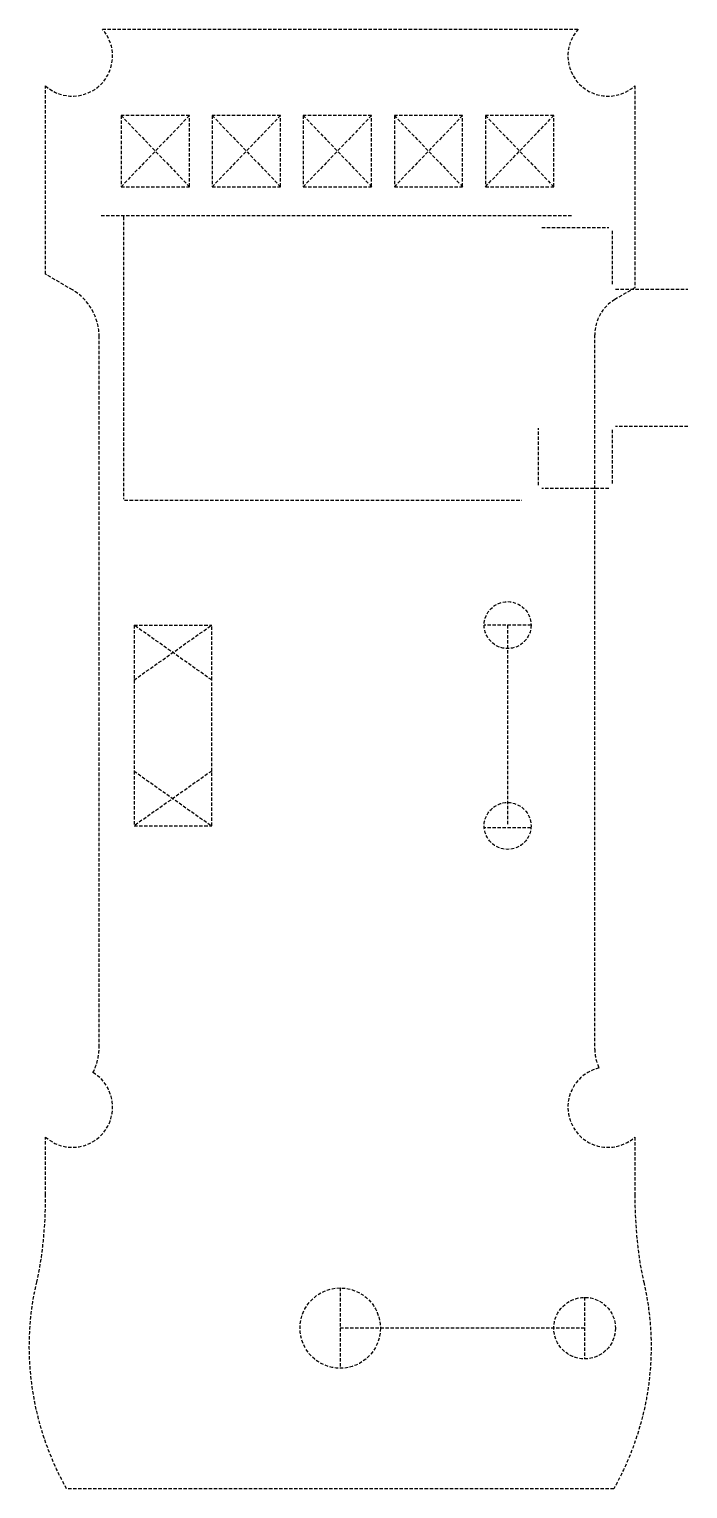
# Model space of a CAD drawing. Header units: millimetres. Extents: x -96 to 2, y -224 to -6.
import ezdxf

# ---------------------------------------------------------------- set-up
doc = ezdxf.new("R2010")
doc.units = ezdxf.units.MM
doc.linetypes.add('DASHED', pattern=[0.75, 0.5, -0.25])
doc.layers.get('0').update_dxf_attribs({"linetype": 'CONTINUOUS'})

msp = doc.modelspace()

# ---------------------------------------------------------------- linework, layer by layer
at = {"linetype": 'DASHED'}
for p, q in [((-85.53, -6), (-14.47, -6)), ((-94, -42.6), (-94, -14.47)), ((-6, -14.47), (-6, -44.63)), ((-82.72, -18.9), (-82.72, -29.52)), ((-72.52, -18.9), (-82.72, -18.9)), ((-72.52, -18.9), (-82.72, -29.52)), ((-82.72, -18.9), (-72.52, -29.52)), ((-72.52, -29.52), (-72.52, -18.9)), ((-69.12, -18.9), (-69.12, -29.52)), ((-58.92, -18.9), (-69.12, -18.9)), ((-69.12, -18.9), (-58.92, -29.52)), ((-58.92, -18.9), (-69.12, -29.52)), ((-58.92, -29.52), (-58.92, -18.9)), ((-45.32, -18.9), (-55.52, -18.9)), ((-55.52, -18.9), (-55.52, -29.52)), ((-45.32, -18.9), (-55.52, -29.52)), ((-55.52, -18.9), (-45.32, -29.52)), ((-45.32, -29.52), (-45.32, -18.9)), ((-31.72, -18.9), (-41.92, -18.9)), ((-41.92, -18.9), (-41.92, -29.52)), ((-31.72, -18.9), (-41.92, -29.52)), ((-41.92, -18.9), (-31.72, -29.52)), ((-31.72, -29.52), (-31.72, -18.9)), ((-18.12, -18.9), (-28.32, -18.9)), ((-28.32, -18.9), (-28.32, -29.52)), ((-28.32, -29.52), (-18.12, -18.9)), ((-28.32, -18.9), (-18.12, -29.52)), ((-18.12, -29.52), (-18.12, -18.9)), ((-82.72, -29.52), (-72.52, -29.52)), ((-69.12, -29.52), (-58.92, -29.52)), ((-55.52, -29.52), (-45.32, -29.52)), ((-41.92, -29.52), (-31.72, -29.52)), ((-28.32, -29.52), (-18.12, -29.52)), ((-85.72, -33.82), (-15.32, -33.82)), ((-82.35, -34), (-82.35, -76.2)), ((-19.89, -35.6), (-9.89, -35.6)), ((-9.39, -36.1), (-9.39, -44.35)), ((-90, -44.94), (-94, -42.6)), ((-6, -44.63), (-9, -46.38)), ((-8.89, -44.85), (1.91, -44.85)), ((-86, -158.04), (-86, -51.96)), ((-12, -51.64), (-12, -158.36)), ((1.91, -65.35), (-8.89, -65.35)), ((-20.39, -74.1), (-20.39, -65.6)), ((-9.39, -65.85), (-9.39, -74.1)), ((-9.89, -74.6), (-19.89, -74.6)), ((-82.2, -76.35), (-22.89, -76.35)), ((-80.8, -95), (-80.8, -103.2)), ((-80.8, -95), (-69.2, -95)), ((-69.2, -103.2), (-80.8, -95)), ((-80.8, -103.2), (-69.2, -95)), ((-69.2, -103.2), (-69.2, -95)), ((-21.5, -95), (-28.5, -95)), ((-25, -95), (-25, -125)), ((-80.8, -103.2), (-80.8, -116.8)), ((-69.2, -116.8), (-69.2, -103.2)), ((-80.8, -116.8), (-80.8, -125)), ((-69.2, -116.8), (-80.8, -125)), ((-80.8, -116.8), (-69.2, -125)), ((-69.2, -125), (-69.2, -116.8)), ((-80.8, -125), (-69.2, -125)), ((-21.51, -125.3), (-28.49, -125.3)), ((-94, -180.1), (-94, -171.47)), ((-6, -171.47), (-6, -180.1)), ((-50, -194), (-50, -206)), ((-13.5, -195.4), (-13.5, -204.6)), ((-13.5, -200), (-50, -200)), ((-9.14, -224), (-90.86, -224))]:
    msp.add_line(p, q, dxfattribs=at)
for centre, radius in [((-25, -95), 3.5), ((-25, -125), 3.5), ((-50, -200), 6), ((-13.5, -200), 4.6)]:
    msp.add_circle(centre, radius, dxfattribs=at)
for centre, start, end in [((-90, -10), -131.8103, 41.8103), ((-10, -10), 138.1897, 311.8103), ((-10, -167), 102.8064, 311.8103), ((-90, -167), -131.8103, 59.2771)]:
    msp.add_arc(centre, 6, start, end, dxfattribs=at)
for centre, major_axis, ratio, start_param, end_param in [((-94, -51.96), (0, 8.1), 0.987688, 4.712389, 5.759587), ((-6, -51.64), (0, -6.07), 0.987688, 3.665191, 4.712389), ((-94, -158.04), (0, -8.1), 0.987688, 1.082566, 1.570796), ((-6, -158.36), (0, 6.07), 0.987688, 1.570796, 2.047912), ((-100, -180.1), (0, -20.78), 0.288675, 0.891547, 1.570796), ((0, -180.1), (0, 20.78), 0.288675, 1.570796, 2.250046)]:
    msp.add_ellipse(centre, major_axis=major_axis, ratio=ratio, start_param=start_param, end_param=end_param, dxfattribs=at)
for points, knots in [([(-90.86, -224), (-93.02, -220.14), (-94.59, -215.98), (-96.14, -208.61), (-96.46, -205.52), (-96.41, -199.31), (-96.04, -196.2), (-95.33, -193.16)], [0.421008, 0.421008, 0.421008, 0.421008, 1.751455, 1.751455, 2.680294, 2.680294, 3.617078, 3.617078, 3.617078, 3.617078]), ([(-4.67, -193.16), (-3.43, -198.45), (-3.24, -203.94), (-4.58, -212.61), (-5.47, -215.84), (-7.42, -220.67), (-8.23, -222.37), (-9.14, -224)], [0, 0, 0, 0, 1.631163, 1.631163, 2.630934, 2.630934, 3.193571, 3.193571, 3.193571, 3.193571])]:
    msp.add_open_spline(points, degree=3, knots=knots, dxfattribs=at)

doc.saveas('drawing.dxf')
